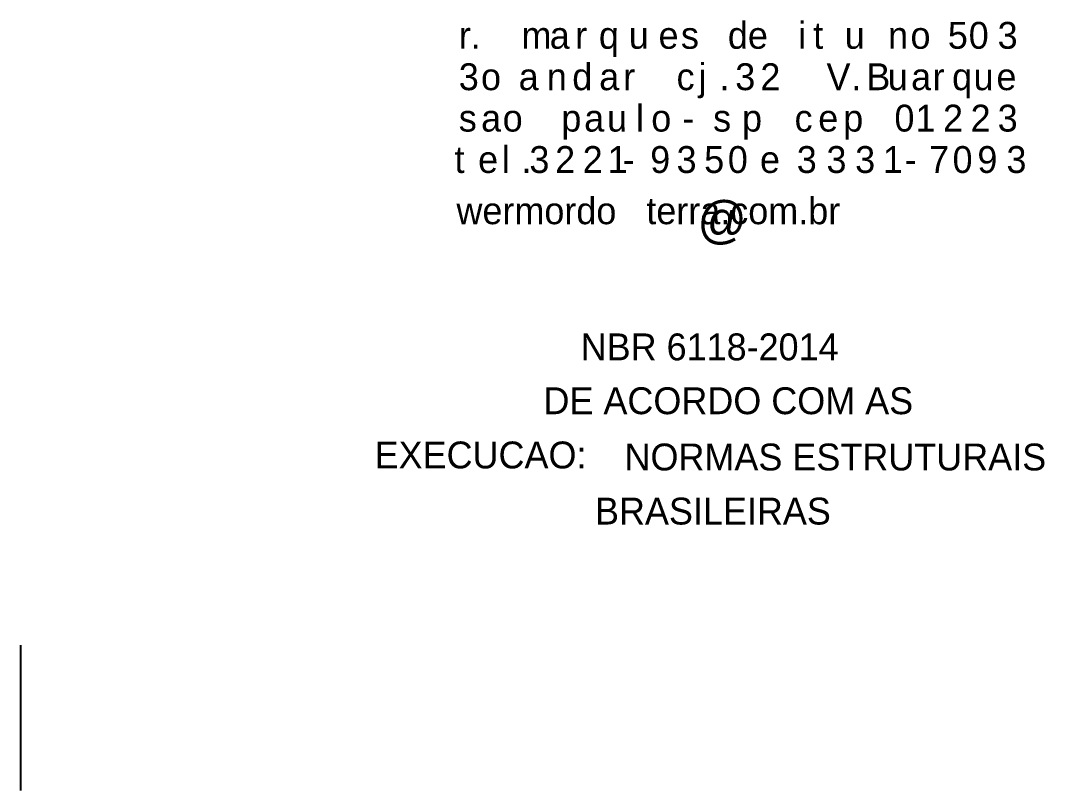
# Model space of a CAD drawing. Header units: metres. Extents: x -5 to 8289, y -6 to 3839.
# Drawn here: x 7354.8 to 7707, y 868.9 to 1134 of the extents above; entities that cross this region are included whole.
import ezdxf

# ---------------------------------------------------------------- set-up
doc = ezdxf.new("R2010")
doc.units = ezdxf.units.M

msp = doc.modelspace()

# ---------------------------------------------------------------- linework, layer by layer
at = {"layer": '3', "color": 3}
msp.add_line((7354.846297, 918.92655), (7354.846297, 868.92705), dxfattribs=at)
msp.add_line((7354.846297, 918.92655), (7354.846297, 868.92705), dxfattribs=at)

# ---------------------------------------------------------------- texts
for s, height, p in [('r.', 9.249908, (7505.586587, 1124.22592)), ('m', 9.249908, (7527.139106, 1124.22592)), ('a', 9.249908, (7536.857759, 1124.22592)), ('r', 9.249908, (7545.593999, 1124.22592)), ('q', 9.249908, (7553.769699, 1124.22592)), ('u', 9.249908, (7564.04694, 1124.22592)), ('e', 9.249908, (7574.281213, 1124.22592)), ('s', 9.249908, (7581.988167, 1124.22592)), ('de', 9.249908, (7598.126677, 1124.22592)), ('i', 9.249908, (7622.311982, 1124.22592)), ('t', 9.249908, (7627.468181, 1124.22592)), ('u', 9.249908, (7638.288385, 1124.22592)), ('n', 9.249908, (7653.212064, 1124.22592)), ('o', 9.249908, (7660.928784, 1124.22592)), ('5', 9.249908, (7673.768499, 1124.22592)), ('0', 9.249908, (7680.948115, 1124.22592)), ('3', 9.249908, (7690.897234, 1124.22592)), ('3', 9.249908, (7505.586587, 1109.978016)), ('o', 9.249908, (7513.221276, 1109.978016)), ('a', 9.249908, (7526.168412, 1109.978016)), ('n', 9.249908, (7535.861675, 1109.978016)), ('d', 9.249908, (7544.609634, 1109.978016)), ('a', 9.249908, (7553.873213, 1109.978016)), ('r', 9.249908, (7562.105553, 1109.978016)), ('c', 9.249908, (7580.482322, 1109.978016)), ('j', 9.249908, (7588.0467, 1109.978016)), ('3', 9.249908, (7600.657902, 1109.978016)), ('2', 9.249908, (7609.3043, 1109.978016)), ('V', 9.249908, (7632.042354, 1109.978016)), ('B', 9.249908, (7645.733623, 1109.978016)), ('u', 9.249908, (7653.110502, 1109.978016)), ('a', 9.249908, (7661.143625, 1109.978016)), ('r', 9.249908, (7668.520505, 1109.978016)), ('q', 9.249908, (7675.243094, 1109.978016)), ('u', 9.249908, (7682.619973, 1109.978016)), ('e', 9.249908, (7690.490988, 1109.978016)), ('.', 9.249908, (7595.253659, 1109.978016)), ('.', 9.249908, (7640.598909, 1109.978016)), ('s', 9.249908, (7505.586587, 1095.728158)), ('a', 9.249908, (7513.266198, 1095.728158)), ('o', 9.249908, (7520.678233, 1095.728158)), ('p', 9.249908, (7540.855766, 1095.728158)), ('a', 9.249908, (7548.703343, 1095.728158)), ('u', 9.249908, (7556.550921, 1095.728158)), ('l', 9.249908, (7566.50004, 1095.728158)), ('o', 9.249908, (7571.771472, 1095.728158)), ('s', 9.249908, (7593.056415, 1095.728158)), ('p', 9.249908, (7602.997722, 1095.728158)), ('c', 9.249908, (7621.067854, 1095.728158)), ('e', 9.249908, (7629.200585, 1095.728158)), ('p', 9.249908, (7637.784484, 1095.728158)), ('0', 9.249908, (7655.405401, 1095.728158)), ('1', 9.249908, (7662.633845, 1095.728158)), ('2', 9.249908, (7672.122031, 1095.728158)), ('2', 9.249908, (7681.610217, 1095.728158)), ('3', 9.249908, (7690.912859, 1095.728158)), ('-', 9.249908, (7582.460818, 1095.728158)), ('t', 9.249908, (7504.105387, 1081.478301)), ('e', 9.249908, (7512.236165, 1081.478301)), ('l', 9.249908, (7520.368896, 1081.478301)), ('3', 9.249908, (7529.866479, 1081.478301)), ('2', 9.249908, (7538.713192, 1081.478301)), ('2', 9.249908, (7548.200402, 1081.478301)), ('1', 9.249908, (7556.7843, 1081.478301)), ('9', 9.249908, (7571.423819, 1081.478301)), ('3', 9.249908, (7580.472557, 1081.478301)), ('5', 9.249908, (7589.967579, 1081.478301)), ('0', 9.249908, (7598.104216, 1081.478301)), ('e', 9.249908, (7609.160747, 1081.478301)), ('3', 9.249908, (7621.81394, 1081.478301)), ('3', 9.249908, (7632.024776, 1081.478301)), ('3', 9.249908, (7641.90163, 1081.478301)), ('1', 9.249908, (7651.428879, 1081.478301)), ('7', 9.249908, (7667.305673, 1081.478301)), ('0', 9.249908, (7675.395436, 1081.478301)), ('9', 9.249908, (7683.934413, 1081.478301)), ('3', 9.249908, (7693.924547, 1081.478301)), ('-', 9.249908, (7561.929774, 1081.478301)), ('-', 9.249908, (7658.919038, 1081.478301)), ('.', 9.249908, (7527.146172, 1081.478301)), ('wermordo   terra.com.br', 9.249908, (7504.779954, 1063.844688)), ('@', 12.499875, (7587.64436, 1059.200203)), ('NBR 6118-2014', 9.25, (7547.49767, 1016.996941)), ('DE ACORDO COM AS', 9.249908, (7534.706059, 998.460899)), ('EXECUCAO:', 9.249908, (7476.6322, 979.79794)), ('NORMAS ESTRUTURAIS', 9.249908, (7562.580968, 979.098978)), ('BRASILEIRAS', 9.249908, (7552.420333, 960.481))]:
    msp.add_text(s, height=height, dxfattribs=at).set_placement(p)

doc.saveas('drawing.dxf')
